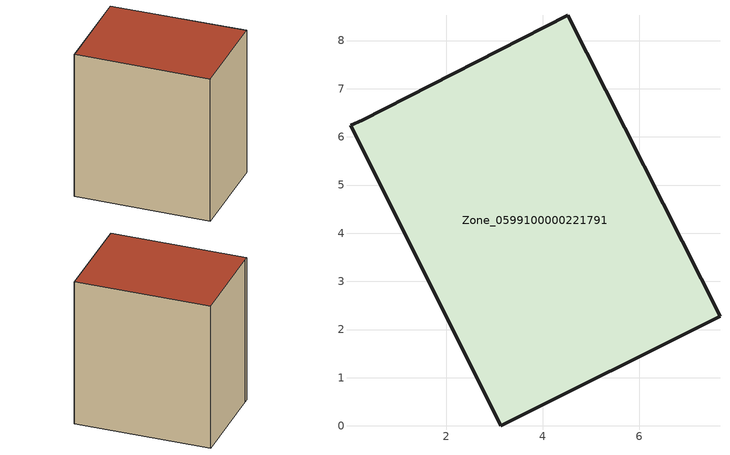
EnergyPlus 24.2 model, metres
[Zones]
Zone_0599100000221791
 floor ground (C_G): 7.68,2.28 3.13,0 0.01,6.24 0.25,6.35 4.52,8.53 z0
 wall outside (C_F): 7.68,2.28 4.52,8.53 0.25,6.35 0.01,6.24 3.13,0 7.68,2.28 z0:7.84
 roof outside (C_R): 3.13,0 7.68,2.28 4.52,8.53 0.25,6.35 0.01,6.24 z7.84
[BUILDING]
Pand.0599100000221791: North Axis=0; Terrain=City; Loads Convergence Tolerance Value=0.04; Temperature Convergence Tolerance Value=0.4; Solar Distribution=FullExterior; Maximum Number of Warmup Days=25; Minimum Number of Warmup Days=1
[Site:Location]
Rotterdam.The.Hague.AP_ZH_NLD Design_Conditions: Latitude=51.96; Longitude=4.45; Time Zone=1; Elevation=-4.5
[SITE:GROUNDTEMPERATURE:BUILDINGSURFACE]
18, 18, 18, 18, 18, 18, 18, 18, 18, 18, 18, 18
[MATERIAL] Thermal Absorptance=0.9; Solar Absorptance=0.7; Visible Absorptance=0.7
Name | Roughness | Thickness | Conductivity | Density | Specific Heat
G.TC.1946 | MediumSmooth | 0.15 | 1 | 540 | 1210
F.TC.1946 | Rough | 0.3 | 0.857143 | 1920 | 840
R.TC.1946 | MediumRough | 0.2 | 0.909091 | 1500 | 1000
[CONSTRUCTION]
C_G: G.TC.1946
C_F: F.TC.1946
C_R: R.TC.1946
[ZONE]
Zone_0599100000221791: Type=1; Multiplier=1; Ceiling Height=Autocalculate; Volume=Autocalculate; Floor Area=autocalculate; Part of Total Floor Area=Yes
[ZONEINFILTRATION:DESIGNFLOWRATE]
Infil_Zone_0599100000221791: Zone or ZoneList or Space or SpaceList=Zone_0599100000221791; Schedule=AlwaysOn; Design Flow Rate Calculation Method=Flow/Area; Flow Rate per Floor Area=0.003; Constant Term Coefficient=1; Temperature Term Coefficient=0; Velocity Term Coefficient=0; Velocity Squared Term Coefficient=0
[HVACTEMPLATE:ZONE:IDEALLOADSAIRSYSTEM]
Zone_0599100000221791: Maximum Heating Supply Air Temperature=50; Minimum Cooling Supply Air Temperature=13; Maximum Heating Supply Air Humidity Ratio=0.0156; Minimum Cooling Supply Air Humidity Ratio=0.0077; Heating Limit=NoLimit; Cooling Limit=NoLimit; Dehumidification Control Type=ConstantSensibleHeatRatio; Cooling Sensible Heat Ratio=0.7; Dehumidification Setpoint=60; Humidification Control Type=None; Humidification Setpoint=30; Outdoor Air Method=None; Outdoor Air Flow Rate per Person=0.00944; Outdoor Air Flow Rate per Zone Floor Area=0; Outdoor Air Flow Rate per Zone=0; Demand Controlled Ventilation Type=None; Outdoor Air Economizer Type=NoEconomizer; Heat Recovery Type=None; Sensible Heat Recovery Effectiveness=0.7; Latent Heat Recovery Effectiveness=0.65
[ZONECONTROL:THERMOSTAT]
ThermostatControl_Zone_0599100000221791: Zone or ZoneList=Zone_0599100000221791; Control Type Schedule=DualSetpointControlType; Control 1=Thermostat_Zone_0599100000221791; Temperature Difference Between Cutout And Setpoint=0
[THERMOSTATSETPOINT:DUALSETPOINT]
Thermostat_Zone_0599100000221791: Heating Setpoint Temperature Schedule=HeatingSetpoint_Zone_0599100000221791; Cooling Setpoint Temperature Schedule=CoolingSetpoint_Zone_0599100000221791
[SCHEDULE:COMPACT]
HeatingSetpoint_Zone_0599100000221791: Through: 12/31, For: AllDays, Until: 24:00, 21
CoolingSetpoint_Zone_0599100000221791: Through: 12/31, For: AllDays, Until: 24:00, 24
DualSetpointControlType: Through: 12/31, For: AllDays, Until: 24:00, 4
AlwaysOn: Through: 12/31, For: AllDays, Until: 24:00, 1
